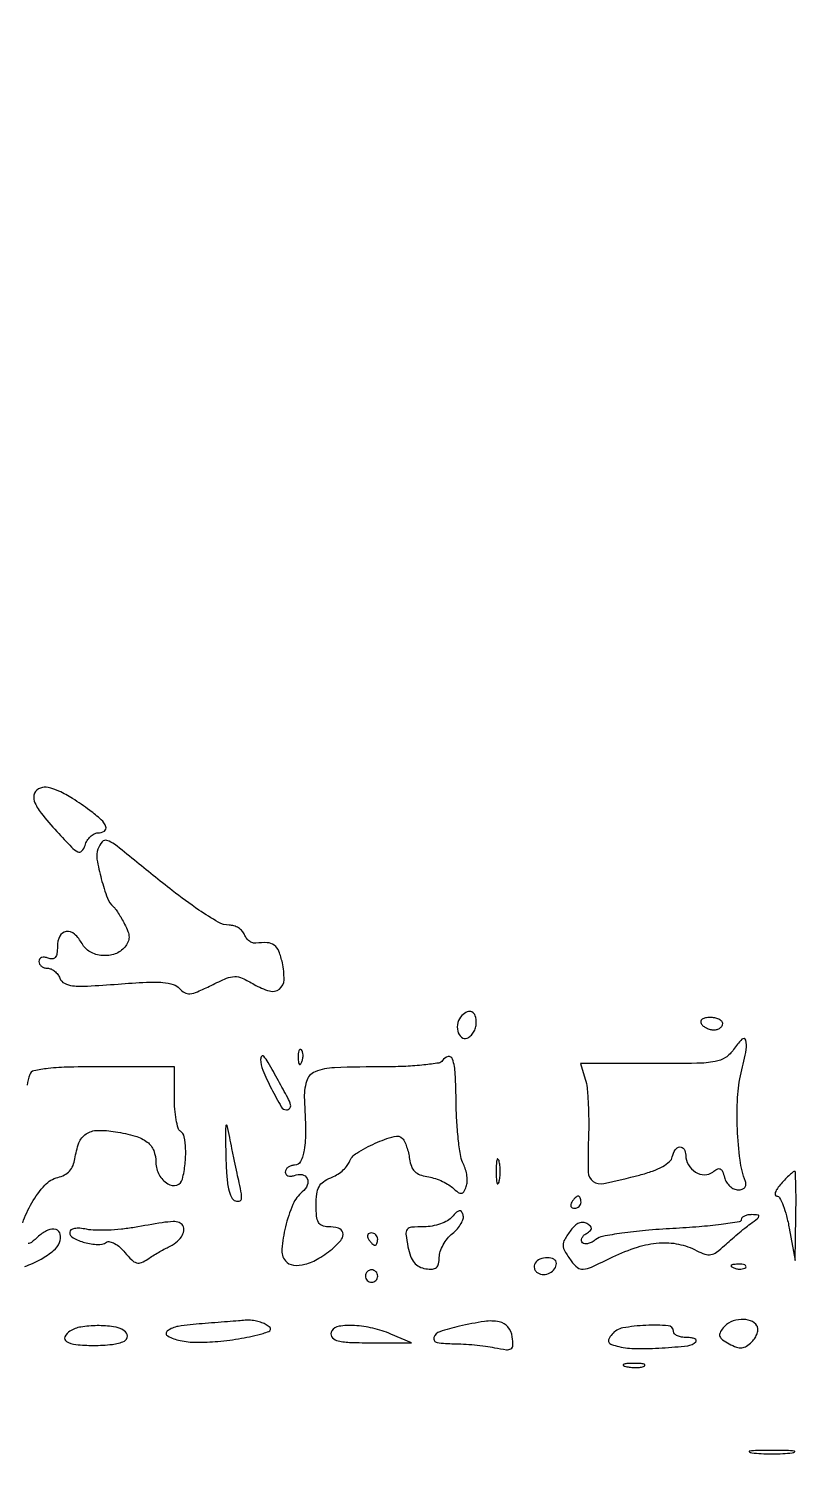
# Model space of a CAD drawing. Extents: x 0 to 2558, y 0 to 3412.
# Drawn here: x 1558.4 to 1685, y 2459.8 to 2693.6 of the extents above; entities that cross this region are included whole.
import ezdxf

# ---------------------------------------------------------------- set-up
doc = ezdxf.new("R2010")
doc.units = 0

msp = doc.modelspace()

# ---------------------------------------------------------------- linework, layer by layer
for points in [[(1286.775, 2242.902503, 0.000001), (1177.44536, 2242.627485, 0.134519)], [(1176.555032, 2242.380365, -0.000002), (1098.265318, 2241.934774, -0.000173)], [(1923.086218, 2244.376059, -0.000011), (1814.032813, 2244.041497, -0.000207)], [(1102.150613, 2258.328759, 0.000012), (1205.122254, 2258.377188, 0.008936)], [(1557.370396, 2499.63623, -0.051418), (1558.845202, 2502.871277, -0.05152), (1560.977178, 2505.77437, -0.152209), (1563.085062, 2507.01599, 0.06506), (1564.155604, 2507.419136, 0.085443), (1564.978833, 2508.058796, 0.085396), (1565.541099, 2508.93721, 0.064912), (1565.845818, 2510.040994, -0.055696), (1566.509753, 2512.630422, -0.155816), (1567.661731, 2514.08024, -0.144141), (1569.505869, 2514.65863, -0.045258), (1572.421365, 2514.445881, -0.028228), (1575.661128, 2513.722297, -0.094504), (1577.598168, 2512.751398, -0.138068), (1578.635148, 2511.368225, -0.092491), (1579, 2509.412739, 0.127513), (1579.509191, 2507.44858, 0.128046), (1580.907985, 2505.982808, 0.212222), (1582.370456, 2505.782928, 0.26702), (1583.30242, 2506.750753, 0.03424), (1583.740409, 2509.210648, 0.037187), (1583.821601, 2511.639747, 0.037945), (1583.587164, 2513.638082, 0.209117), (1582.984697, 2514.509458, -0.188666), (1582.600579, 2515.020792, -0.023934), (1582.289255, 2516.390679, -0.025364), (1582.071866, 2518.122223, -0.018546), (1582, 2520.059017), (1582, 2525), (1570.468615, 2525, 0.005745), (1564.991898, 2524.937065, 0.020292), (1561.481037, 2524.713613, 0.025465), (1559.195615, 2524.35637, 0.264592), (1558.508849, 2523.75, 0.051107), (1558.105679, 2522.012739, 0.003283)], [(1557.701319, 2492.52959, 0.037237), (1560.350995, 2493.764817, 0.040787), (1562.385845, 2495.133745, 0.13345), (1563.335145, 2496.43099, 0.1371), (1563.462091, 2497.778859, 0.281057), (1562.783135, 2498.542792, 0.183353), (1561.466301, 2498.455185, 0.076764), (1559.957836, 2497.461842, -0.013635), (1558.794573, 2496.465427, -0.161016), (1558.245452, 2496.257648, -0.277249)]]:
    msp.add_lwpolyline(points, format="xyb")
for points in [[(1560.25, 2570.281539, 0.201223), (1559.306415, 2569.417491, 0.200966), (1559.260881, 2568.138248, 0.078534), (1560.368463, 2566.193976, 0.016498), (1562.920206, 2563.210468, 0.006335), (1565.30496, 2560.667061, 0.087034), (1566.322452, 2559.923196, 0.336966), (1566.968031, 2560.04895, 0.105653), (1567.487594, 2560.960912, -0.059627), (1567.841827, 2561.740602, -0.062512), (1568.365496, 2562.401018, -0.069693), (1568.971387, 2562.848707, -0.124942), (1569.567388, 2563, 0.13689), (1570.627211, 2563.295699, 0.357413), (1570.873014, 2563.990368, 0.122431), (1570.114276, 2565.123363, 0.025565), (1568.25, 2566.649357, 0.015514), (1565.468523, 2568.567838, 0.036662), (1563.259422, 2569.773201, 0.050836), (1561.519763, 2570.358619, 0.142786)], [(1569.58889, 2560.371049, 0.13577), (1569.427908, 2558.708327, 0.021989), (1570.135124, 2555.50579, 0.022095), (1571.121772, 2552.377227, 0.133527), (1572.094963, 2551, -0.065187), (1572.401099, 2550.671687, -0.011243), (1572.880799, 2549.96716, -0.012069), (1573.408537, 2549.108628, -0.01053), (1573.91969, 2548.186078, -0.031615), (1574.464475, 2546.971669, -0.088029), (1574.633817, 2546.05602, -0.109421), (1574.463177, 2545.258191, -0.066107), (1573.946949, 2544.436078, -0.134779), (1572.367882, 2543.332133, -0.106193), (1570.291019, 2543.059354, -0.107862), (1568.311554, 2543.662772, -0.14312), (1567, 2545, 0.089128), (1565.786201, 2546.534656, 0.21326), (1564.430859, 2546.959268, 0.255462), (1563.390062, 2546.221175, 0.113919), (1563, 2544.531385, -0.033085), (1562.924542, 2543.392285, -0.135263), (1562.656385, 2542.760129, -0.219604), (1562.188759, 2542.52355, -0.100949), (1561.5, 2542.638374, 0.06502), (1560.926101, 2542.77672, 0.112257), (1560.440625, 2542.719716, 0.151946), (1560.121257, 2542.480915, 0.158089), (1560, 2542.106989, 0.125032), (1560.107248, 2541.68481, 0.100781), (1560.409197, 2541.325178, 0.090312), (1560.860862, 2541.083482, 0.077961), (1561.393011, 2541, -0.103445), (1561.972201, 2540.878875, -0.066725), (1562.560293, 2540.52189, -0.062911), (1563.067792, 2539.994647, -0.068672), (1563.410594, 2539.372391, 0.182434), (1564.143072, 2538.549457, 0.096152), (1565.472206, 2538.15156, 0.038874), (1567.879159, 2538.099923, 0.005453), (1572.844097, 2538.433893, -0.006861), (1577.44368, 2538.730276, -0.031154), (1580.127525, 2538.698976, -0.056867), (1581.815167, 2538.378676, -0.145233), (1582.839502, 2537.693388, 0.096803), (1583.642698, 2537.037114, 0.149427), (1584.515667, 2536.864326, 0.076892), (1585.745596, 2537.184589, 0.012808), (1587.968799, 2538.214526, -0.013943), (1590.468683, 2539.365761, -0.095538), (1591.786835, 2539.651104, -0.115306), (1593.006283, 2539.395119, -0.024268), (1594.945999, 2538.372828, 0.063904), (1597.420079, 2537.309468, 0.238146), (1599.03535, 2537.618923, 0.227292), (1599.79494, 2539.125695, 0.059106), (1599.521708, 2541.901163, 0.040239), (1598.955911, 2543.75225, 0.14009), (1598.201341, 2544.733706, 0.146989), (1597.065595, 2545.141988, 0.045878), (1595.236616, 2545.071572, -0.115835), (1594.709237, 2545.124737, -0.077281), (1594.16998, 2545.409169, -0.070999), (1593.701165, 2545.874232, -0.070428), (1593.379628, 2546.45309, 0.095121), (1593.012052, 2547.044523, 0.066843), (1592.406864, 2547.545595, 0.064579), (1591.666393, 2547.884378, 0.07517), (1590.901664, 2548, -0.131075), (1589.1199, 2548.475254, -0.019861), (1585.970252, 2550.454508, -0.016083), (1581.63861, 2553.632219, -0.005346), (1575.495829, 2558.55693, 0.005679), (1572.28012, 2561.131473, 0.091702), (1571.054349, 2561.770971, 0.302301), (1570.273784, 2561.538755, 0.082208)], [(1628.666667, 2533.333333, 0.137231), (1628.012632, 2532.171285, 0.115941), (1627.999854, 2530.756298, 0.164154), (1628.587967, 2529.791063, 0.27261), (1629.5, 2529.638374, 0.098143), (1630.073537, 2529.999607, 0.066864), (1630.559375, 2530.600966, 0.064008), (1630.887915, 2531.340293, 0.07271), (1631, 2532.106989, 0.074935), (1630.825093, 2533.267499, 0.199515), (1630.300276, 2533.89946, 0.227295), (1629.539447, 2533.92755, 0.094103)], [(1667.5, 2532, 0.08825), (1667.842344, 2531.617164, 0.053305), (1668.359775, 2531.29375, 0.051278), (1668.961978, 2531.074167, 0.061875), (1669.559017, 2531, 0.067639), (1670.109818, 2531.074854, 0.08433), (1670.576711, 2531.29375, 0.09965), (1670.888931, 2531.61866, 0.142666), (1671, 2532, 0.195654), (1670.844577, 2532.381985, 0.086673), (1670.395164, 2532.70625, 0.066561), (1669.729059, 2532.926392, 0.0466), (1668.940983, 2533, 0.047867), (1668.195401, 2532.928459, 0.104212), (1667.66835, 2532.70625, 0.181468), (1667.441401, 2532.378123, 0.202618)], [(1672.768883, 2527.77686, -0.10242), (1671.477114, 2526.496786, -0.101771), (1669.780441, 2525.831129, -0.039008), (1666.816418, 2525.554509, -0.00377), (1659.586585, 2525.5), (1647.915017, 2525.5), (1648.695549, 2523, -0.051466), (1648.981615, 2521.587206, -0.011197), (1649.167018, 2519.104688, -0.011558), (1649.251124, 2516.208979, -0.010842), (1649.204484, 2513.25, 0.014079), (1649.154681, 2507.887598, 0.238892), (1649.958215, 2506.373347, 0.209972), (1651.720283, 2506.016143, 0.010818), (1657.5, 2507.403344, 0.022017), (1659.61455, 2508.060273, 0.040431), (1661.255613, 2508.805089, 0.051548), (1662.374862, 2509.587159, 0.167374), (1662.823324, 2510.359211, -0.098205), (1663.287193, 2511.486593, -0.219507), (1664.058367, 2511.962071, -0.300132), (1664.730202, 2511.62686, -0.131967), (1665, 2510.622445, 0.134836), (1665.423445, 2509.080769, 0.120102), (1666.588891, 2507.891233, 0.13332), (1668.071237, 2507.446471, 0.181748), (1669.377857, 2507.898631, -0.051304), (1670.094341, 2508.37857, -0.233905), (1670.581297, 2508.392277, -0.189558), (1670.956123, 2508.001619, -0.03358), (1671.284238, 2507.021075, 0.073857), (1671.613754, 2506.248648, 0.07103), (1672.157061, 2505.593691, 0.075822), (1672.823819, 2505.151946, 0.108871), (1673.513369, 2505, 0.071616), (1674.164062, 2505.09368, 0.141396), (1674.600766, 2505.371689, 0.16602), (1674.780451, 2505.803988, 0.108243), (1674.698532, 2506.343229, -0.059176), (1673.812526, 2509.839437, -0.022659), (1673.387514, 2514.847092, -0.022895), (1673.420561, 2519.991512, -0.045842), (1674.002768, 2524.01154, 0.010939), (1674.826416, 2527.809294, 0.127779), (1674.732466, 2529.310815, 0.567662), (1674.103882, 2529.452384, 0.043501)], [(1596, 2526.200594, 0.099848), (1596.354436, 2524.443414, 0.018458), (1597.752693, 2521.434264, 0.012586), (1599.3555, 2518.479787, 0.268314), (1600.185212, 2518, 0.213915), (1600.732072, 2518.245182, 0.254059), (1600.85964, 2518.789398, 0.055335), (1600.395422, 2519.958783, 0.005026), (1598.892538, 2522.719584, 0.00318), (1597.212941, 2525.687931, 0.043039), (1596.502447, 2526.710352, 0.47503), (1596.177629, 2526.707273, 0.170209)], [(1625.5, 2526, -0.219616), (1624.901049, 2525.603419, -0.011006), (1622.510537, 2525.289739, -0.015992), (1619.56603, 2525.064102, -0.010732), (1616.190983, 2524.986345, 0.007716), (1607.96372, 2524.846453, 0.089469), (1604.824886, 2524.174496, 0.229558), (1603.433885, 2522.620602, 0.0844), (1603.100617, 2519.615302, -0.011268), (1603.277325, 2514.628952, -0.040658), (1603.060254, 2511.45963, -0.076473), (1602.484855, 2509.614604, -0.286429), (1601.5, 2509, 0.072144), (1600.926792, 2508.91686, 0.087143), (1600.440625, 2508.674822, 0.100435), (1600.115611, 2508.315153, 0.134459), (1600, 2507.893011, 0.154099), (1600.118415, 2507.517917, 0.15229), (1600.431218, 2507.276674, 0.114223), (1600.906415, 2507.215885, 0.066643), (1601.467975, 2507.349337, -0.137312), (1602.723938, 2507.467102, -0.239114), (1603.538397, 2506.849437, -0.216018), (1603.567789, 2505.762871, -0.121369), (1602.764107, 2504.683465, 0.120805), (1601.225133, 2502.62129, 0.040037), (1600.026855, 2499.013149, 0.038029), (1599.42356, 2495.380899, 0.197846), (1600.015489, 2493.481337, 0.190777), (1601.31481, 2492.769745, 0.097906), (1603.196165, 2492.903859, 0.07), (1605.466667, 2493.880254, 0.040572), (1607.876218, 2495.626042, 0.056049), (1609.140245, 2496.980934, 0.231281), (1609.339775, 2498.052079, 0.262991), (1608.622697, 2498.770103, 0.068035), (1606.940983, 2499, -0.094531), (1605.978288, 2499.183651, -0.174343), (1605.387668, 2499.70399, -0.103783), (1605.081652, 2500.705545, -0.02243), (1605, 2502.524751, -0.030383), (1605.110475, 2504.341103, -0.092575), (1605.481382, 2505.51466, -0.11612), (1606.193318, 2506.323199, -0.063666), (1607.363615, 2506.948147, 0.045295), (1608.314007, 2507.411757, 0.039189), (1609.215727, 2508.059206, 0.041093), (1609.941926, 2508.782207, 0.084968), (1610.349557, 2509.468549, -0.16224), (1611.587323, 2510.974124, -0.036094), (1614.569541, 2512.560508, -0.033548), (1617.665168, 2513.689279, -0.279349), (1619.04692, 2513.318404, -0.085007), (1619.371382, 2512.838137, -0.024873), (1619.698739, 2512.006031, -0.02421), (1619.979542, 2511.017101, -0.023798), (1620.165324, 2510, 0.058225), (1620.463918, 2508.827665, 0.105018), (1621.000751, 2507.999248, 0.104995), (1621.828027, 2507.460406, 0.058181), (1623, 2507.158825, -0.04043), (1624.076198, 2506.922176, -0.028175), (1625.243393, 2506.491346, -0.028535), (1626.323162, 2505.946942, -0.051232), (1627.126445, 2505.365653, 0.020407), (1628.073027, 2504.587611, 0.181938), (1628.581, 2504.437555, 0.249106), (1628.969779, 2504.681832, 0.038803), (1629.372859, 2505.529271, 0.080767), (1629.532224, 2506.294886, 0.042792), (1629.491905, 2507.265994, 0.041151), (1629.277063, 2508.277531, 0.050007), (1628.907528, 2509.172786, -0.08031), (1628.480142, 2510.415988, -0.013368), (1628.115968, 2512.925516, -0.014363), (1627.849161, 2515.92722, -0.012283), (1627.736895, 2519.100344, 0.010094), (1627.58914, 2523.866879, 0.065678), (1627.154998, 2526.221338, 0.382902), (1626.422453, 2526.646547, 0.205779)], [(1602.078947, 2526.416667, 0.018894), (1602.137993, 2525.670344, 0.168741), (1602.279315, 2525.37858, 0.470617), (1602.461564, 2525.395823, 0.054073), (1602.683114, 2525.8125, 0.051402), (1602.839148, 2526.359369, 0.05415), (1602.876576, 2526.916927, 0.060344), (1602.797407, 2527.402231, 0.126455), (1602.604167, 2527.729167, 0.296942), (1602.385309, 2527.77538, 0.208169), (1602.200665, 2527.592839, 0.077125), (1602.089945, 2527.112848, 0.028489)], [(1590.349287, 2510.579697, 0.011109), (1590.492838, 2507.318651, 0.035271), (1590.790215, 2505.157167, 0.055622), (1591.241866, 2503.786767, 0.208413), (1591.901786, 2503.195769, 0.140345), (1592.531959, 2503.170204, 0.287689), (1592.863496, 2503.510595, 0.096079), (1592.880976, 2504.36721, 0.013376), (1592.530254, 2506.116071, -0.002874), (1592.178213, 2507.698374, -0.001484), (1591.755215, 2509.680971, -0.001475), (1591.332346, 2511.722095, -0.002237), (1590.977756, 2513.5, 0.009483), (1590.553201, 2515.478753, 0.800138), (1590.370831, 2515.47708, 0.056763), (1590.276999, 2514.528226, 0.001735)], [(1634.232003, 2508, 0.011065), (1634.259713, 2506.748017, 0.052887), (1634.366341, 2506.042187, 0.542911), (1634.521012, 2505.99086, 0.161593), (1634.689326, 2506.25, 0.039571), (1634.831531, 2507.047266, 0.024357), (1634.877971, 2508, 0.024357), (1634.831531, 2508.952734, 0.039571), (1634.689326, 2509.75, 0.161593), (1634.521012, 2510.00914, 0.542911), (1634.366341, 2509.957813, 0.052887), (1634.259713, 2509.251983, 0.011065)], [(1680.5, 2506, 0.028157), (1679.879239, 2505.231205, 0.068214), (1679.538577, 2504.5875, 0.161707), (1679.526405, 2504.180438, 0.331404), (1679.768738, 2504, -0.279152), (1680.242177, 2503.713339, -0.027988), (1680.811839, 2502.457812, -0.028738), (1681.359843, 2500.761808, -0.01867), (1681.80493, 2498.75), (1682.762408, 2493.5), (1682.881204, 2500.75, 0.004459), (1682.901959, 2503.529981, 0.007435), (1682.863756, 2505.870313, 0.002209), (1682.792596, 2507.867793, 0.402538), (1682.654988, 2508, 0.180624), (1682.448158, 2507.922763, 0.008331), (1681.879642, 2507.4125, 0.012942), (1681.218546, 2506.76631, 0.008839)], [(1646.5, 2503, 0.082592), (1646.343488, 2502.6179, 0.161196), (1646.3746, 2502.29375, 0.182303), (1646.586039, 2502.078288, 0.108972), (1646.940983, 2502, 0.093332), (1647.345238, 2502.076123, 0.09642), (1647.688914, 2502.29375, 0.099167), (1647.918938, 2502.618444, 0.105053), (1648, 2503, 0.042167), (1647.967655, 2503.382849, 0.061769), (1647.870461, 2503.70625, 0.081139), (1647.727648, 2503.92554, 0.210953), (1647.559017, 2504, 0.151918), (1647.34829, 2503.934461, 0.038439), (1647.066025, 2503.70625, 0.035638), (1646.768994, 2503.382774, 0.029505)], [(1575.5, 2498.894158, -0.017725), (1573.383997, 2498.602553, -0.01561), (1571.160938, 2498.446049, -0.015875), (1569.146785, 2498.431307, -0.044815), (1567.75, 2498.591232, 0.031122), (1566.639311, 2498.749277, 0.064191), (1565.764503, 2498.706302, 0.103383), (1565.203972, 2498.480255, 0.250404), (1565, 2498.098507, 0.279832), (1565.553056, 2497.187694, 0.053808), (1567.43127, 2496.455152, 0.053093), (1569.546999, 2496.117457, 0.15261), (1570.971102, 2496.48214, -0.199257), (1571.524537, 2496.571573, -0.068108), (1572.298112, 2496.272283, -0.054856), (1573.154667, 2495.667526, -0.039804), (1573.965287, 2494.826283, 0.025273), (1575.069842, 2493.611313, 0.126296), (1575.857178, 2493.148763, 0.168518), (1576.645713, 2493.19138, 0.054603), (1577.68735, 2493.756365, -0.011474), (1578.490955, 2494.286474, -0.008329), (1579.408159, 2494.840689, -0.008421), (1580.296836, 2495.337816, -0.018184), (1581, 2495.683423, 0.058595), (1582.248382, 2496.427537, 0.080804), (1583.141205, 2497.376426, 0.105044), (1583.537211, 2498.355403, 0.184202), (1583.375, 2499.202254, 0.171388), (1582.765002, 2499.693264, 0.094623), (1581.807498, 2499.837566, 0.030712), (1580.027405, 2499.658049, 0.00262)], [(1627.091004, 2500.609653, -0.092865), (1626.346985, 2499.991984, -0.042575), (1625.192473, 2499.472836, -0.040208), (1623.846591, 2499.118965, -0.044213), (1622.503855, 2499, 0.019235), (1620.494591, 2498.922676, 0.208157), (1619.793172, 2498.550902, 0.202906), (1619.57726, 2497.778525, 0.018196), (1619.913328, 2495.75, 0.036843), (1620.343008, 2494.222557, 0.082674), (1620.932224, 2493.176177, 0.103505), (1621.731759, 2492.520713, 0.084455), (1622.787028, 2492.180449, 0.048598), (1623.874032, 2492.130099, 0.162078), (1624.530779, 2492.386485, 0.167874), (1624.889162, 2492.978177, 0.053037), (1625, 2494.020156, -0.080955), (1625.155348, 2494.973336, -0.044983), (1625.629198, 2496.054626, -0.043378), (1626.322351, 2497.090705, -0.053503), (1627.141949, 2497.91386, 0.042949), (1627.929825, 2498.672512, 0.050633), (1628.528829, 2499.516428, 0.058179), (1628.867156, 2500.316962, 0.152512), (1628.855398, 2500.933806, 0.083464), (1628.577025, 2501.457855, 0.281516), (1628.230065, 2501.591285, 0.150479), (1627.772682, 2501.352929, 0.024742)], [(1674, 2500.149812, -0.370661), (1673.69288, 2499.792444, -0.005525), (1670.748743, 2499.377848, -0.011856), (1667.175571, 2499.000772, -0.007181), (1662.931891, 2498.715731, 0.008917), (1658.476467, 2498.400929, 0.013444), (1654.61056, 2497.953371, 0.010873), (1651.507973, 2497.440291, 0.127456), (1650.407725, 2496.923418, -0.049525), (1649.799097, 2496.51259, -0.06547), (1649.174678, 2496.274679, -0.081305), (1648.630146, 2496.235937, -0.175306), (1648.254794, 2496.411872, -0.169813), (1648.095604, 2496.742281, -0.127329), (1648.152669, 2497.145099, -0.095213), (1648.429338, 2497.563832, -0.060948), (1648.885723, 2497.929373, 0.035965), (1649.515079, 2498.383897, 0.210549), (1649.691461, 2498.74135, 0.22721), (1649.540737, 2499.094413, 0.04175), (1648.955059, 2499.527775, 0.130732), (1648.346213, 2499.711843, 0.105849), (1647.67211, 2499.591045, 0.084839), (1646.985966, 2499.16325, 0.053212), (1646.348296, 2498.461646, 0.02544), (1645.347881, 2496.936359, 0.136785), (1645.097219, 2495.985492, 0.132005), (1645.370013, 2495.02462, 0.023068), (1646.419243, 2493.441329, 0.063895), (1647.426662, 2492.379243, 0.197554), (1648.354485, 2492.098216, 0.083114), (1649.704877, 2492.460094, 0.006179), (1653.169243, 2494.091194, -0.034819), (1657.157297, 2495.696956, -0.059743), (1660.669884, 2496.386458, -0.069802), (1663.840598, 2496.180419, -0.071906), (1666.797791, 2495.108219, 0.041501), (1668.115749, 2494.537834, 0.127919), (1669.076702, 2494.469461, 0.113551), (1670.01649, 2494.877428, 0.029212), (1671.29659, 2495.942789, -0.008075), (1672.285956, 2496.839578, -0.005475), (1673.440248, 2497.83023, -0.005517), (1674.576478, 2498.762798, -0.010984), (1675.5, 2499.471104, 0.007425), (1676.674625, 2500.358789, 0.188002), (1676.876718, 2500.698136, 0.432251), (1676.71627, 2500.908964, 0.02153), (1675.75, 2500.968197, 0.046655), (1675.080175, 2500.917818, 0.067382), (1674.514062, 2500.740915, 0.088448), (1674.132559, 2500.472071, 0.197637)], [(1613.5, 2497, 0.029505), (1613.768994, 2496.617226, 0.035638), (1614.066025, 2496.29375, 0.038439), (1614.34829, 2496.065539, 0.151918), (1614.559017, 2496, 0.210953), (1614.727648, 2496.07446, 0.081139), (1614.870461, 2496.29375, 0.061769), (1614.967655, 2496.617151, 0.042167), (1615, 2497, 0.105053), (1614.918938, 2497.381556, 0.099167), (1614.688914, 2497.70625, 0.09642), (1614.345238, 2497.923877, 0.093332), (1613.940983, 2498, 0.108972), (1613.586039, 2497.921712, 0.182303), (1613.3746, 2497.70625, 0.161196), (1613.343488, 2497.3821, 0.082592)], [(1640.542705, 2493.069098, 0.108373), (1640.401101, 2492.665803, 0.099685), (1640.434921, 2492.22714, 0.095498), (1640.639411, 2491.820631, 0.090427), (1640.983688, 2491.510081, 0.142343), (1641.922836, 2491.249368, 0.116119), (1642.93936, 2491.501581, 0.11951), (1643.715504, 2492.171804, 0.156409), (1644, 2493.059017, 0.280205), (1643.598328, 2493.719488, 0.119333), (1642.552855, 2493.975841, 0.09745), (1641.337303, 2493.740337, 0.159216)], [(1672.8125, 2492.316886, 0.051402), (1673.359369, 2492.160852, 0.05415), (1673.916927, 2492.123424, 0.060344), (1674.402231, 2492.202593, 0.126455), (1674.729167, 2492.395833, 0.296942), (1674.77538, 2492.614691, 0.208169), (1674.592839, 2492.799335, 0.077125), (1674.112848, 2492.910055, 0.028489), (1673.416667, 2492.921053, 0.018894), (1672.670344, 2492.862007, 0.168741), (1672.37858, 2492.720685, 0.470617), (1672.395823, 2492.538436, 0.054073)], [(1613, 2491, 0.099038), (1613.076342, 2490.618362, 0.097945), (1613.29375, 2490.29375, 0.097945), (1613.618362, 2490.076342, 0.099038), (1614, 2490, 0.099038), (1614.381638, 2490.076342, 0.097945), (1614.70625, 2490.29375, 0.097945), (1614.923658, 2490.618362, 0.099038), (1615, 2491, 0.099038), (1614.923658, 2491.381638, 0.097945), (1614.70625, 2491.70625, 0.097945), (1614.381638, 2491.923658, 0.099038), (1614, 2492, 0.099038), (1613.618362, 2491.923658, 0.097945), (1613.29375, 2491.70625, 0.097945), (1613.076342, 2491.381638, 0.099038)], [(1586.5, 2483.259756, 0.018675), (1582.609255, 2482.817628, 0.126582), (1580.841903, 2482.065561, 0.545919), (1580.908924, 2481.257607, 0.068211), (1582.92289, 2480.516936, 0.053754), (1585.515819, 2480.233709, 0.021946), (1589.062702, 2480.384508, 0.021478), (1592.87836, 2480.880732, 0.026331), (1596.382128, 2481.682374, 0.021718), (1597.328669, 2481.997102, 0.219935), (1597.611186, 2482.286488, 0.308957), (1597.523396, 2482.617967, 0.03702), (1596.882128, 2483.094011, 0.058218), (1596.208661, 2483.4179, 0.031242), (1595.3185, 2483.663787, 0.030645), (1594.367013, 2483.803477, 0.04172), (1593.5, 2483.804439, -0.00093), (1592.4132, 2483.716849, -0.000226), (1590.61875, 2483.576403, -0.000232), (1588.560938, 2483.417241, -0.000231)], [(1628.25, 2482.851721, 0.024883), (1625.077502, 2481.959967, 0.241886), (1624.133522, 2480.99106, 0.458352), (1624.627995, 2480.205583, 0.037367), (1627.375, 2480, -0.015154), (1628.900212, 2479.953762, -0.009156), (1630.702484, 2479.811222, -0.009169), (1632.488991, 2479.603824, -0.015873), (1633.963244, 2479.357351, 0.014902), (1635.889274, 2479.031506, 0.172836), (1636.626827, 2479.184473, 0.261859), (1636.935174, 2479.733416, 0.035017), (1636.838244, 2481.107351, 0.137575), (1636.130486, 2482.718667, 0.172456), (1634.741304, 2483.555047, 0.087164), (1632.331005, 2483.618929, 0.01922)], [(1671.057878, 2482.569739, 0.06357), (1670.56418, 2481.792258, 0.203837), (1670.542183, 2481.191876, 0.149187), (1670.97578, 2480.635184, 0.03038), (1672.052098, 2479.972118, 0.036578), (1673.228915, 2479.44902, 0.109351), (1674.097603, 2479.337824, 0.122491), (1674.873528, 2479.607322, 0.051882), (1675.734989, 2480.306418, 0.05573), (1676.25889, 2480.962218, 0.063943), (1676.596567, 2481.688903, 0.073993), (1676.706702, 2482.373246, 0.142305), (1676.559307, 2482.904039, 0.169843), (1675.538777, 2483.730563, 0.101588), (1673.976499, 2483.953575, 0.092601), (1672.322817, 2483.539473, 0.112478)], [(1565.02896, 2482.03906, 0.144085), (1564.23048, 2481.12991, 0.382278), (1564.462338, 2480.36905, 0.113084), (1565.995764, 2479.861705, 0.023582), (1568.844547, 2479.727273, 0.026019), (1571.924609, 2479.887661, 0.085119), (1573.881333, 2480.437385, 0.300103), (1574.362129, 2481.232277, 0.246545), (1573.856763, 2482.109687, 0.105283), (1572.109713, 2482.757307, 0.038318), (1569.461437, 2482.939261, 0.038397), (1566.806677, 2482.713713, 0.100942)], [(1607.542705, 2482.069098, 0.27072), (1607.520432, 2481.171512, 0.202453), (1608.314278, 2480.546023, 0.057797), (1610.41775, 2480.223031, 0.009489), (1614.538935, 2480.149185), (1620.5, 2480.155513), (1617.13519, 2481.577757, 0.042788), (1614.219225, 2482.525927, 0.044449), (1611.221536, 2482.948419, 0.047766), (1608.719511, 2482.837553, 0.222958)], [(1653.034194, 2481.541201, 0.048519), (1652.502651, 2480.757138, 0.258274), (1652.505995, 2480.25782, 0.184225), (1652.957884, 2479.881633, 0.025059), (1654.161749, 2479.535766, 0.055513), (1656.947525, 2479.20341, 0.017391), (1661.155499, 2479.316827, 0.011879), (1665.320334, 2479.673714, 0.170668), (1666.640308, 2480.306975, 0.287589), (1666.699899, 2480.566939, 0.201793), (1666.493299, 2480.796424, 0.079722), (1665.952342, 2480.952261, 0.030353), (1665.166667, 2481, -0.044202), (1664.337265, 2481.073466, -0.064016), (1663.636458, 2481.29375, -0.083831), (1663.162454, 2481.617811, -0.203711), (1663, 2482, 0.390953), (1662.145939, 2482.925331, 0.031527), (1658.531641, 2482.986886, 0.033232), (1654.785779, 2482.563905, 0.1766)], [(1655.269032, 2476.307009, 0.037336), (1656.036634, 2476.167106, 0.029507), (1656.880008, 2476.127736, 0.030339), (1657.671085, 2476.185595, 0.06278), (1658.269032, 2476.344063, 0.31318), (1658.386009, 2476.52287, 0.333666), (1658.257153, 2476.684921, 0.052471), (1657.580113, 2476.787295, 0.014395), (1656.5, 2476.805051, 0.012823), (1655.431793, 2476.764444, 0.080377), (1654.900903, 2476.643467, 0.597527), (1654.883358, 2476.48334, 0.087174)], [(1675.75, 2462.276604, 0.019375), (1677.229765, 2462.150935, 0.011494), (1679, 2462.110234, 0.011494), (1680.770235, 2462.150935, 0.019375), (1682.25, 2462.276604, 0.108536), (1682.666199, 2462.423685, 0.707215), (1682.635937, 2462.56145, 0.025693), (1681.329566, 2462.655793, 0.005179), (1679, 2462.679926, 0.005179), (1676.670434, 2462.655793, 0.025693), (1675.364063, 2462.56145, 0.707215), (1675.333801, 2462.423685, 0.108536)]]:
    msp.add_lwpolyline(points, format="xyb", close=True)

doc.saveas('drawing.dxf')
